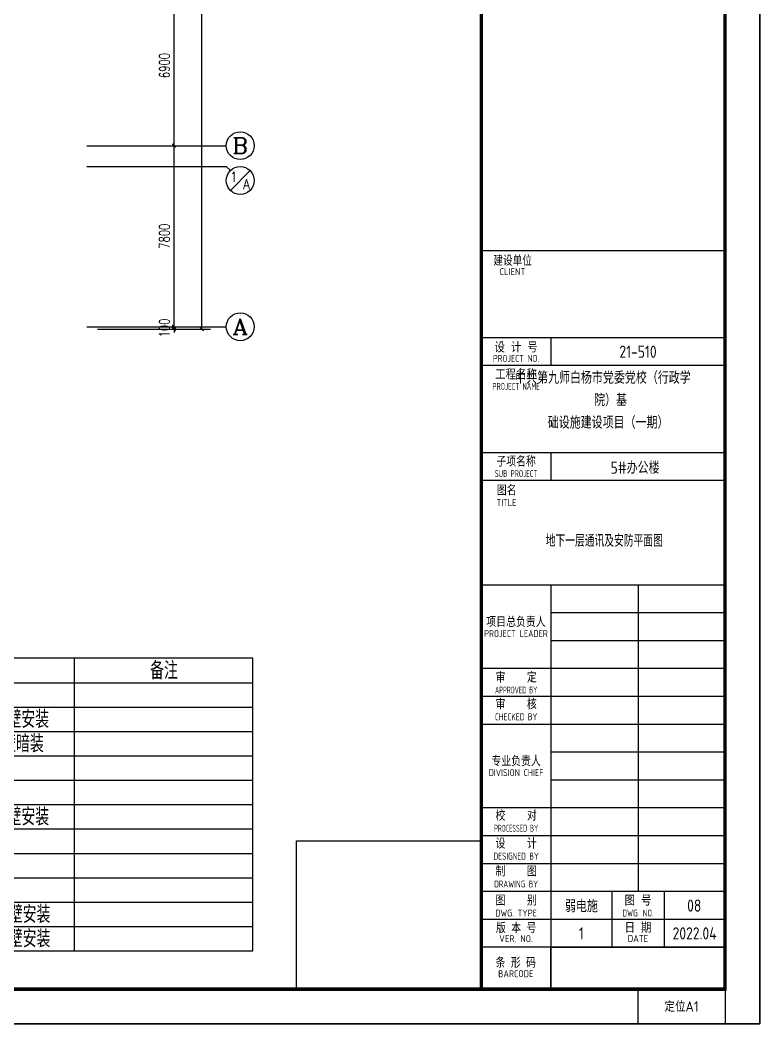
# Model space of a CAD drawing. Extents: x 1398449 to 2142961, y 256969 to 1032940.
# Drawn here: x 1656079 to 1687939, y 935483 to 978716 of the extents above; entities that cross this region are included whole.
import ezdxf
from ezdxf.enums import TextEntityAlignment as Align

# ---------------------------------------------------------------- set-up
doc = ezdxf.new("R2010")
doc.units = 0
doc.header["$LTSCALE"] = 1500
doc.header["$PDSIZE"] = 50
for name, color, linetype in [('1-建筑底图', 8, 'Continuous'), ('AXIS_TEXT', 7, 'Continuous'), ('BTTK', 7, 'Continuous'), ('PUB_TITLE', 4, 'Continuous'), ('TEL_TAB', 7, 'Continuous'), ('TEL_TEXT', 7, 'Continuous'), ('主楼地下（一期）参照$0$PUB_TITLE', 7, 'Continuous')]:
    doc.layers.add(name, color=color, linetype=linetype)
doc.layers.add('yichutu', color=7, linetype='Continuous', true_color=0xffffff, plot=False)
doc.layers.add('条形码', color=7, linetype='Continuous', plot=False)
doc.layers.add('验收章', color=7, linetype='Continuous', plot=False)
doc.styles.add('_TCH_AXIS', font='COMPLEX', dxfattribs={"bigfont": 'GBCBIG'})
doc.styles.add('_TCH_DIM_T3', font='SIMPLEX', dxfattribs={"width": 0.705882, "bigfont": 'GBCBIG'})
doc.styles.add('_TEL_DIM', font='SIMPLEX', dxfattribs={"width": 0.8, "height": 3.5, "bigfont": 'HZTXT'})
doc.styles.add('COMPLEX', font='COMPLEX')
doc.styles.add('HZ(TK)', font='geniso.shx', dxfattribs={"width": 0.9, "bigfont": 'hztxt.shx'})
doc.dimstyles.new('_TCH_ARCH&&150', dxfattribs={"dimtxt": 446.25, "dimasz": 150, "dimexe": 375, "dimexo": 450, "dimgap": 189.375, "dimtad": 1, "dimdec": 0, "dimzin": 0, "dimdsep": 46, "dimtxsty": '_TCH_DIM_T3', "dimblk": 'ARCHTICK', "dimcen": 0.09, "dimclrt": 7, "dimazin": 2, "dimtfac": 1, "dimtdec": 0, "dimtix": 1, "dimtmove": 2, "dimatfit": 3, "dimfxl": 1, "dimtolj": 1, "dimtzin": 0, "dimarcsym": 0})

# ---------------------------------------------------------------- blocks, each defined once
blk = doc.blocks.new('_ArchTick')
at = {"color": 0, "linetype": 'ByBlock', "const_width": 0.4}
blk.add_lwpolyline([(-0.5, -0.5), (0.5, 0.5)], dxfattribs=at)
blk = doc.blocks.new('*D244')
at = {"layer": '1-建筑底图', "color": 0, "lineweight": -2, "transparency": 16777216}
for p, q in [((143657, 100), (147332, 100)), ((143657, 0), (147332, 0)), ((146957, 100), (146957, 250)), ((146957, 0), (146957, 100)), ((146957, 0), (146957, -150))]:
    blk.add_line(p, q, dxfattribs=at)
at = {"layer": 'Defpoints', "color": 0}
for p in [(143207, 100), (143207, 0), (146957, 100)]:
    blk.add_point(p, dxfattribs=at)
at = {"layer": '1-建筑底图', "color": 0, "lineweight": -2, "transparency": 16777216, "xscale": 150, "yscale": 150, "zscale": 150}
for p, rotation in [((146957, 100), 270), ((146957, 0), 90)]:
    blk.add_blockref('_ArchTick', p, dxfattribs=dict(at, rotation=rotation))
at = {"layer": '1-建筑底图', "color": 7, "transparency": 16777216, "insert": (146545, 50), "char_height": 446.2, "attachment_point": 5, "rotation": 90, "style": '_TCH_DIM_T3'}
blk.add_mtext('\\A1;100', dxfattribs=at)
blk = doc.blocks.new('*D245')
at = {"layer": '1-建筑底图', "color": 0, "lineweight": -2, "transparency": 16777216}
for p, q in [((143657, 7900), (147332, 7900)), ((146957, 100), (146957, 7900)), ((143657, 100), (147332, 100))]:
    blk.add_line(p, q, dxfattribs=at)
at = {"layer": 'Defpoints', "color": 0}
for p in [(143207, 7900), (146957, 7900), (143207, 100)]:
    blk.add_point(p, dxfattribs=at)
at = {"layer": '1-建筑底图', "color": 0, "lineweight": -2, "transparency": 16777216, "xscale": 150, "yscale": 150, "zscale": 150}
for p, rotation in [((146957, 7900), 90), ((146957, 100), 270)]:
    blk.add_blockref('_ArchTick', p, dxfattribs=dict(at, rotation=rotation))
at = {"layer": '1-建筑底图', "color": 7, "transparency": 16777216, "insert": (146545, 4000), "char_height": 446.2, "attachment_point": 5, "rotation": 90, "style": '_TCH_DIM_T3'}
blk.add_mtext('\\A1;7800', dxfattribs=at)
blk = doc.blocks.new('*D246')
at = {"layer": '1-建筑底图', "color": 0, "lineweight": -2, "transparency": 16777216}
for p, q in [((143657, 14800), (147332, 14800)), ((146957, 7900), (146957, 14800)), ((143657, 7900), (147332, 7900))]:
    blk.add_line(p, q, dxfattribs=at)
at = {"layer": 'Defpoints', "color": 0}
for p in [(143207, 14800), (146957, 14800), (143207, 7900)]:
    blk.add_point(p, dxfattribs=at)
at = {"layer": '1-建筑底图', "color": 0, "lineweight": -2, "transparency": 16777216, "xscale": 150, "yscale": 150, "zscale": 150}
for p, rotation in [((146957, 14800), 90), ((146957, 7900), 270)]:
    blk.add_blockref('_ArchTick', p, dxfattribs=dict(at, rotation=rotation))
at = {"layer": '1-建筑底图', "color": 7, "transparency": 16777216, "insert": (146545, 11350), "char_height": 446.2, "attachment_point": 5, "rotation": 90, "style": '_TCH_DIM_T3'}
blk.add_mtext('\\A1;6900', dxfattribs=at)
blk = doc.blocks.new('*D251')
at = {"layer": '1-建筑底图', "color": 0, "lineweight": -2, "transparency": 16777216}
for p, q in [((143657, 36500), (148532, 36500)), ((148157, 0), (148157, 36500)), ((143657, 0), (148532, 0))]:
    blk.add_line(p, q, dxfattribs=at)
at = {"layer": 'Defpoints', "color": 0}
for p in [(143207, 36500), (148157, 36500), (143207, 0)]:
    blk.add_point(p, dxfattribs=at)
at = {"layer": '1-建筑底图', "color": 0, "lineweight": -2, "transparency": 16777216, "xscale": 150, "yscale": 150, "zscale": 150}
for p, rotation in [((148157, 36500), 90), ((148157, 0), 270)]:
    blk.add_blockref('_ArchTick', p, dxfattribs=dict(at, rotation=rotation))
at = {"layer": '1-建筑底图', "color": 7, "transparency": 16777216, "insert": (147745, 18250), "char_height": 446.2, "attachment_point": 5, "rotation": 90, "style": '_TCH_DIM_T3'}
blk.add_mtext('\\A1;36500', dxfattribs=at)
blk = doc.blocks.new('_AXISO')
blk.add_circle((0, 0), 0.5)
at = {"layer": 'AXIS_TEXT', "style": 'COMPLEX', "width": 1.041667}
blk.add_attdef('A', text='', height=0.56, dxfattribs=at).set_placement((-0.25, -0.28), (0.25, -0.28), align=Align.FIT)
blk = doc.blocks.new('vhtemplate_2020年新竖式图框_A1_1_2', base_point=(-420.5, 0))
at = {"layer": 'BTTK'}
for p, q in [((831, 222), (761, 222)), ((831, 197), (761, 197)), ((781, 197), (781, 189)), ((831, 189), (761, 189)), ((831, 164), (761, 164)), ((781, 164), (781, 156)), ((831, 156), (761, 156)), ((831, 126), (761, 126)), ((781, 126), (781, 10)), ((806, 126), (806, 38)), ((831, 118), (781, 118)), ((831, 110), (781, 110)), ((831, 102), (761, 102)), ((831, 94), (761, 94)), ((831, 86), (761, 86)), ((831, 78), (781, 78)), ((831, 70), (781, 70)), ((831, 62), (761, 62)), ((831, 54), (761, 54)), ((831, 46), (761, 46)), ((831, 38), (761, 38)), ((798.5, 38), (798.5, 22)), ((813.5, 38), (813.5, 22)), ((831, 30), (761, 30)), ((831, 22), (761, 22))]:
    blk.add_line(p, q, dxfattribs=at)
at = {"layer": 'PUB_TITLE', "color": 7}
blk.add_lwpolyline([(-420.5, 594), (841, 594), (841, 0), (-420.5, 0)], close=True, dxfattribs=at)
at = {"layer": 'PUB_TITLE', "const_width": 1}
blk.add_lwpolyline([(-395.5, 10), (831, 10), (831, 584), (-395.5, 584)], close=True, dxfattribs=at)
blk.add_lwpolyline([(761, 10), (761, 584)], dxfattribs=at)
at = {"layer": '条形码'}
blk.add_lwpolyline([(781, 22), (831, 22), (831, 10), (781, 10)], close=True, dxfattribs=at)
at = {"layer": '验收章'}
for points in [[(761, 10), (707.93, 10), (707.93, 52.53), (761, 52.53)], [(806, 10), (831, 10), (831, 0), (806, 0)]]:
    blk.add_lwpolyline(points, close=True, dxfattribs=at)
at = {"layer": 'BTTK', "style": 'HZ(TK)'}
for s, height, width, p in [('建设单位', 3, 0.8, (770.01, 219.17)), ('PROJECT NO.', 2, 0.75, (771, 191.07)), ('PROJECT NAME', 2, 0.65, (771, 183.03)), ('子项名称', 3, 0.9, (771, 161.52)), ('SUB PROJECT', 2, 0.65, (771, 158.01)), ('项目总负责人', 3, 0.9, (770.96, 115.45)), ('PROJECT LEADER', 2, 0.8, (770.96, 112.09)), ('审    定', 3, 0.9, (771.02, 99.52)), ('APPROVED BY', 2, 0.6, (771.02, 95.87)), ('审    核', 3, 0.9, (771.02, 91.83)), ('CHECKED BY', 2, 0.7, (771.02, 88.18)), ('专业负责人', 3, 0.9, (771, 75.48)), ('DIVISION CHIEF', 2, 0.8, (771, 72.15)), ('校    对', 3, 0.9, (771.02, 59.83)), ('PROCESSED BY', 2, 0.6, (771.02, 56.17)), ('设    计', 3, 0.9, (771.02, 51.83)), ('DESIGNED BY', 2, 0.7, (771.02, 48.17)), ('制    图', 3, 0.9, (771.02, 43.83)), ('DRAWING BY', 2, 0.7, (771.02, 40.17)), ('图    别', 3, 0.9, (771.02, 35.5)), ('DWG. TYPE', 2, 0.8, (771.02, 31.84)), ('DWG. NO.', 2, 0.7, (806, 31.84)), ('版 本 号', 3, 0.9, (771.02, 27.57)), ('条 形 码', 3, 0.9, (770.9, 17.6)), ('BARCODE', 2, 0.95, (770.9, 14.42))]:
    blk.add_text(s, height=height, dxfattribs=dict(at, width=width)).set_placement(p, align=Align.MIDDLE_CENTER)
for s, height, p in [('CLIENT', 2, (769.95, 215.99)), ('设 计 号', 3, (771, 194.28)), ('工程名称', 3, (771, 186.52)), ('图 号', 3, (806, 35.46)), ('日 期', 3, (806, 27.67)), ('VER. NO.', 2, (771, 24.48)), ('DATE', 2, (806, 24.52))]:
    blk.add_text(s, height=height, dxfattribs=at).set_placement(p, align=Align.MIDDLE_CENTER)
for s, height, width, p in [('图名', 3, 0.9, (765.46, 153.22)), ('TITLE', 2, 0.8, (765.4, 149.68))]:
    blk.add_text(s, height=height, dxfattribs=dict(at, width=width)).set_placement(p, align=Align.MIDDLE_LEFT)
at = {"layer": 'BTTK', "color": 4, "style": 'HZ(TK)', "width": 0.9}
for tag, p in [('合作单位', (796, 511.5)), ('建设单位', (796, 209.5)), ('工程名称', (796, 176.5)), ('子项名称', (806, 160)), ('图纸名称', (796, 141))]:
    blk.add_attdef(tag, text='', height=3.5, dxfattribs=at).set_placement(p, align=Align.MIDDLE_CENTER)
for tag, p in [('注册证书号', (808.5, 309.01)), ('注册印章号', (808.5, 301.01)), ('设计号', (806, 193)), ('图别', (789.75, 34)), ('图号', (822.25, 34)), ('版本号', (789.75, 26)), ('日期', (822.25, 26))]:
    blk.add_attdef(tag, text='', height=3.5, dxfattribs=at).set_placement(p, align=Align.MIDDLE)
at = {"layer": '验收章', "style": 'HZ(TK)'}
blk.add_text('定位A1', height=3, dxfattribs=at).set_placement((818.5, 5), align=Align.MIDDLE_CENTER)
blk = doc.blocks.new('yct-1261-594-189225-89100-150-1004.0')
at = {"layer": 'yichutu', "color": 7, "true_color": 0xffffff}
blk.add_lwpolyline([(0, 0), (0, 89100), (189225, 89100), (189225, 0)], close=True, dxfattribs=at)
blk = doc.blocks.new('1-地下一层建筑底图')
at = {"layer": '1-建筑底图'}
for p, q in [((143207.1, 7900), (149207.1, 7900)), ((143207.1, 7000), (149207.1, 7000)), ((149382.8, 6824.3), (149207.1, 7000)), ((149382.8, 5975.7), (150231.3, 6824.3)), ((143207.1, 100), (149207.1, 100))]:
    blk.add_line(p, q, dxfattribs=at)
blk.add_circle((149807.1, 6400), 600, dxfattribs=at)
ref = blk.add_blockref('_AXISO', (149807.1, 7900), dxfattribs=dict(at, xscale=1200, yscale=1200, zscale=1200))
ref.add_attrib('A', 'B', dxfattribs={"layer": 'AXIS_TEXT', "height": 678.8, "style": '_TCH_AXIS', "width": 1.235294}).set_placement((149467.7, 7560.6), (150146.5, 7560.6), align=Align.FIT)
ref = blk.add_blockref('_AXISO', (149807.1, 100), dxfattribs=dict(at, xscale=1200, yscale=1200, zscale=1200))
ref.add_attrib('A', 'A', dxfattribs={"layer": 'AXIS_TEXT', "height": 678.8, "style": '_TCH_AXIS', "width": 1.166667}).set_placement((149467.7, -239.4), (150146.5, -239.4), align=Align.FIT)
at = {"layer": '1-建筑底图', "style": '_TCH_AXIS'}
for s, width, p, p2 in [('1', 1.630466, (149387.1, 6346.3), (149687.1, 6346.3)), ('A', 0.815233, (149927.1, 6024.3), (150227.1, 6024.3))]:
    blk.add_text(s, height=429.3, dxfattribs=dict(at, width=width)).set_placement(p, p2, align=Align.FIT)
at = {"layer": '1-建筑底图'}
for p1, p2, distance, picture, middle in [((143207.1, 0), (143207.1, 36500), -4950, '*D251', (147744.6, 18250)), ((143207.1, 7900), (143207.1, 14800), -3750, '*D246', (146544.6, 11350)), ((143207.1, 100), (143207.1, 7900), -3750, '*D245', (146544.6, 4000)), ((143207.1, 0), (143207.1, 100), -3750, '*D244', (146544.6, 50))]:
    dim = blk.add_aligned_dim(p1=p1, p2=p2, distance=distance, dimstyle='_TCH_ARCH&&150', dxfattribs=at)
    dim.commit()
    dim.dimension.update_dxf_attribs({"geometry": picture, "text_midpoint": middle})

msp = doc.modelspace()

# ---------------------------------------------------------------- linework, layer by layer
at = {"layer": 'TEL_TAB'}
msp.add_lwpolyline([(1602147.8, 938628.9), (1666109.1, 938628.9), (1666109.1, 951228.9), (1602147.8, 951228.9)], close=True, dxfattribs=at)
for points in [[(1658402.2, 951228.9), (1658402.2, 938628.9)], [(1602147.8, 950178.9), (1666109.1, 950178.9)], [(1602147.8, 949128.9), (1666109.1, 949128.9)], [(1602147.8, 948078.9), (1666109.1, 948078.9)], [(1602147.8, 947028.9), (1666109.1, 947028.9)], [(1602147.8, 945978.9), (1666109.1, 945978.9)], [(1602147.8, 944928.9), (1666109.1, 944928.9)], [(1602147.8, 943878.9), (1666109.1, 943878.9)], [(1602147.8, 942828.9), (1666109.1, 942828.9)], [(1602147.8, 941778.9), (1666109.1, 941778.9)], [(1602147.8, 940728.9), (1666109.1, 940728.9)], [(1602147.8, 939678.9), (1666109.1, 939678.9)]]:
    msp.add_lwpolyline(points, dxfattribs=at)
at = {"layer": '主楼地下（一期）参照$0$PUB_TITLE'}
msp.add_lwpolyline([(1498789.3, 935483.1), (1687939.3, 935483.1), (1687939.3, 1024583.1), (1498789.3, 1024583.1)], close=True, dxfattribs=at)
at = {"layer": '主楼地下（一期）参照$0$PUB_TITLE', "const_width": 150}
msp.add_lwpolyline([(1502539.3, 936983.1), (1686439.3, 936983.1), (1686439.3, 1023083.1), (1502539.3, 1023083.1)], close=True, dxfattribs=at)

# ---------------------------------------------------------------- block references
ref = msp.add_blockref('vhtemplate_2020年新竖式图框_A1_1_2', (1498714.3, 935483.1), dxfattribs=dict(xscale=150, yscale=150, zscale=150))
ref.add_attrib('日期', '2022.04', dxfattribs={"layer": 'BTTK', "color": 4, "height": 525, "style": 'HZ(TK)', "width": 0.9}).set_placement((1685126.8, 939383.1), align=Align.MIDDLE)
ref.add_attrib('版本号', '1', dxfattribs={"layer": 'BTTK', "color": 4, "height": 525, "style": 'HZ(TK)', "width": 0.9}).set_placement((1680251.8, 939383.1), align=Align.MIDDLE)
ref.add_attrib('图别', '弱电施', dxfattribs={"layer": 'BTTK', "color": 4, "height": 525, "style": 'HZ(TK)', "width": 0.9}).set_placement((1680251.8, 940583.1), align=Align.MIDDLE)
ref.add_attrib('设计号', '21-510', dxfattribs={"layer": 'BTTK', "color": 4, "height": 525, "style": 'HZ(TK)', "width": 0.9}).set_placement((1682689.3, 964433.1), align=Align.MIDDLE)
ref.add_attrib('子项名称_001', '5#办公楼', (1681509.3, 959174.4), dxfattribs={"layer": 'BTTK', "color": 4, "height": 525, "style": 'HZ(TK)', "width": 0.9})
ref.add_attrib('工程名称_001', '中共第九师白杨市党委党校（行政学', (1677397.8, 963051.8), dxfattribs={"layer": 'BTTK', "color": 4, "height": 525, "style": 'HZ(TK)', "width": 0.9})
ref.add_attrib('工程名称_002', '院）基', (1680799.4, 962089.3), dxfattribs={"layer": 'BTTK', "color": 4, "height": 525, "style": 'HZ(TK)', "width": 0.9})
ref.add_attrib('工程名称_003', '础设施建设项目（一期）', (1678804.7, 961122), dxfattribs={"layer": 'BTTK', "color": 4, "height": 525, "style": 'HZ(TK)', "width": 0.9})
at = {"layer": '1-建筑底图'}
msp.add_blockref('1-地下一层建筑底图', (1515751.4, 965406.9), dxfattribs=at)
at = {"layer": 'yichutu'}
msp.add_blockref('yct-1261-594-189225-89100-150-1004.0', (1498714.3, 935483.1), dxfattribs=at)

# ---------------------------------------------------------------- texts
at = {"layer": 'TEL_TAB', "style": '_TEL_DIM', "width": 0.8}
for s, p in [('备注', (1661676.9, 950328.9)), ('底沿距地2500mm墙壁安装', (1648930.8, 948228.9)), ('底沿距地300mm墙壁暗装', (1649216.5, 947178.9)), ('底沿距地2500mm墙壁安装', (1648930.8, 944028.9)), ('底沿距地1500mm墙壁安装', (1648987.9, 939828.9)), ('底沿距地1500mm墙壁安装', (1648987.9, 938778.9))]:
    msp.add_text(s, height=750, dxfattribs=at).set_placement(p)
at = {"layer": 'TEL_TEXT', "color": 4}
for s, style, width, p in [('地下一层通讯及安防平面图', '_TEL_DIM', 0.8, (1678715.6, 956032.2)), ('08', 'HZ(TK)', 0.9, (1684805, 940315.5))]:
    msp.add_text(s, height=525, dxfattribs=dict(at, style=style, width=width)).set_placement(p)

doc.saveas('drawing.dxf')
